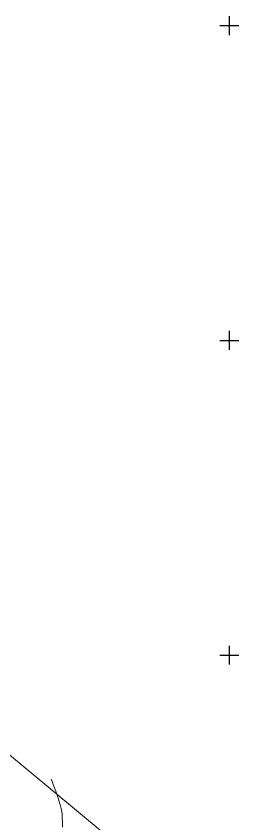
# Model space of a CAD drawing. Header units: metres. Extents: x 2491 to 4492, y 1184 to 2058.
# Drawn here: x 2708.2 to 2743.5, y 1929.5 to 2057.8 of the extents above; entities that cross this region are included whole.
import ezdxf

# ---------------------------------------------------------------- set-up
doc = ezdxf.new("R2010")
doc.units = ezdxf.units.M
doc.layers.add('02_Сетка', color=7, linetype='Continuous', transparency=0.6)
doc.layers.add('03_Здания и строения', color=7, linetype='Continuous', transparency=0.6)
doc.layers.add('Сети_Горизонтали.Вспомогательные', color=1, linetype='Continuous', lineweight=9)

# ---------------------------------------------------------------- blocks, each defined once
blk = doc.blocks.new('g5_012')
at = {"color": 92}
for points in [[(0, -1.5), (0, 1.5)], [(-1.5, 0), (1.5, 0)]]:
    blk.add_lwpolyline(points, dxfattribs=at)

msp = doc.modelspace()

# ---------------------------------------------------------------- linework, layer by layer
at = {"layer": '03_Здания и строения', "color": 7, "linetype": 'Continuous', "lineweight": 20, "flags": 128}
msp.add_lwpolyline([(2688.13, 1940.84), (2692.09, 1945.57), (2690.89, 1946.57), (2694.56, 1950.85), (2741.55, 1911.77), (2733.84, 1902.68), (2733.78, 1902.73), (2693.13, 1936.59), (2688.13, 1940.84)], dxfattribs=at)
at = {"layer": 'Сети_Горизонтали.Вспомогательные', "color": 42, "linetype": 'Continuous', "lineweight": 9, "elevation": 15, "flags": 128}
msp.add_lwpolyline([(2715.56, 1928.95), (2715.53, 1929.75), (2715.51, 1930.33), (2715.49, 1930.94), (2715.43, 1931.43), (2715.34, 1931.87), (2715.22, 1932.3), (2715.07, 1932.78), (2714.9, 1933.37), (2714.7, 1934.02), (2714.49, 1934.63), (2714.27, 1935.19), (2714.07, 1935.7), (2713.88, 1936.16), (2713.73, 1936.54)], dxfattribs=at)

# ---------------------------------------------------------------- block references
at = {"layer": '02_Сетка', "color": 92, "linetype": 'Continuous', "lineweight": 15, "ltscale": 0.5}
for p in [(2742.03, 2056.26), (2742.03, 2006.26), (2742.03, 1956.26)]:
    msp.add_blockref('g5_012', p, dxfattribs=at)

doc.saveas('drawing.dxf')
